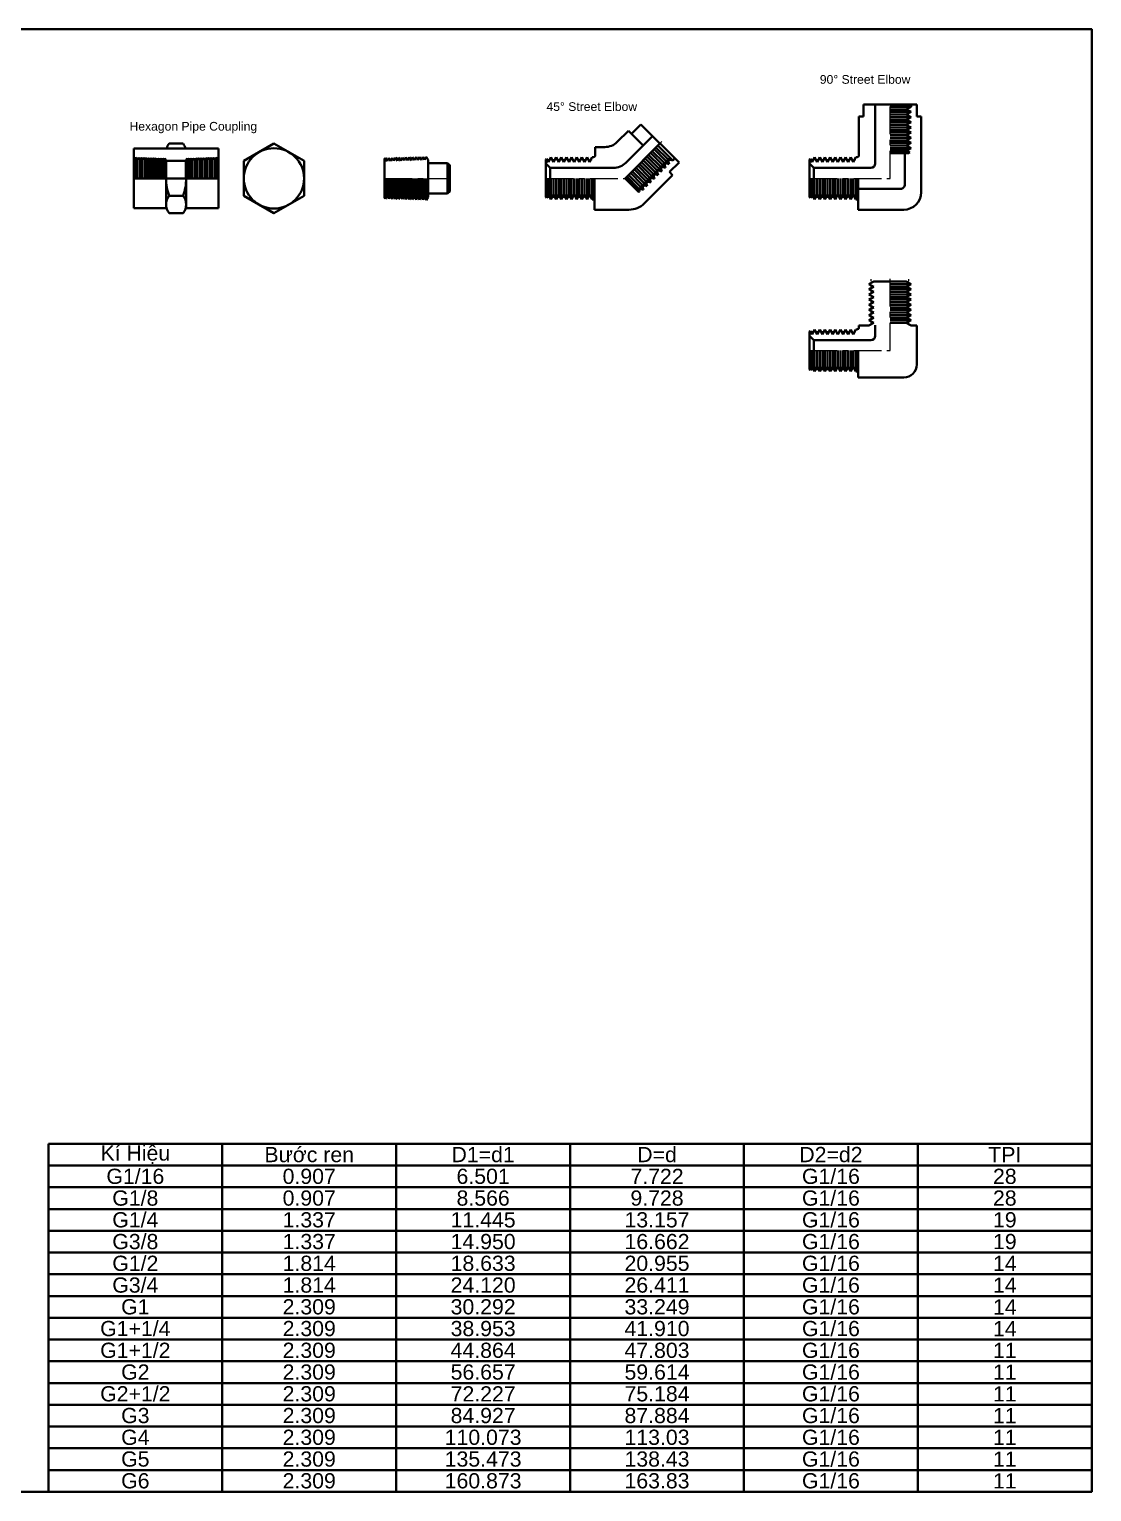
# Model space of a CAD drawing. Header units: millimetres. Extents: x -11382 to 23553, y -372 to 10786.
# Drawn here: x 13414.8 to 13659.2, y 4640.9 to 4977.2 of the extents above; entities that cross this region are included whole.
import ezdxf

# ---------------------------------------------------------------- set-up
doc = ezdxf.new("R2010")
doc.units = ezdxf.units.MM
doc.header["$LTSCALE"] = 0.2
doc.linetypes.add('CENTER', pattern=[50.8, 31.75, -6.35, 6.35, -6.35])
doc.layers.add('đường bao thấy', color=7, linetype='Continuous', lineweight=40)
doc.layers.add('đường nét tâm', color=137, linetype='CENTER', lineweight=15)
doc.styles.get("Standard").update_dxf_attribs({"font": 'arial.ttf', "height": 3.5})

msp = doc.modelspace()

# ---------------------------------------------------------------- linework, layer by layer
at = {"layer": 'đường bao thấy'}
for p, q in [((13618.92, 4959.88), (13606.62, 4959.88)), ((13606.62, 4957.08), (13606.62, 4959.88)), ((13607.77, 4959.88), (13617.77, 4959.88)), ((13609.37, 4948.68), (13609.37, 4959.88)), ((13617.62, 4959.337), (13617.62, 4959.88)), ((13618.92, 4957.08), (13618.92, 4959.88)), ((13605.62, 4948.23), (13605.62, 4957.08)), ((13605.62, 4957.08), (13606.62, 4957.08)), ((13612.77, 4959.337), (13617.62, 4959.337)), ((13612.77, 4958.744), (13616.481, 4958.744)), ((13612.77, 4958.151), (13617.62, 4958.151)), ((13612.77, 4957.557), (13616.481, 4957.557)), ((13612.77, 4957.557), (13616.481, 4957.557)), ((13612.77, 4956.964), (13617.62, 4956.964)), ((13612.77, 4956.371), (13616.481, 4956.371)), ((13616.481, 4958.744), (13617.62, 4959.337)), ((13616.481, 4958.744), (13617.62, 4958.151)), ((13616.481, 4957.557), (13617.62, 4958.151)), ((13616.481, 4957.557), (13617.62, 4956.964)), ((13616.481, 4956.371), (13617.62, 4956.964)), ((13616.481, 4956.371), (13617.62, 4955.778)), ((13619.92, 4957.08), (13618.92, 4957.08)), ((13619.92, 4939.68), (13619.92, 4957.08)), ((13549.99, 4951.252), (13552.567, 4953.829)), ((13552.567, 4953.829), (13555.961, 4950.435)), ((13553.274, 4953.122), (13555.454, 4955.302)), ((13555.454, 4955.302), (13564.223, 4946.534)), ((13612.77, 4955.778), (13617.62, 4955.778)), ((13612.77, 4955.185), (13616.481, 4955.185)), ((13612.77, 4955.185), (13616.481, 4955.185)), ((13612.77, 4954.591), (13617.62, 4954.591)), ((13612.77, 4953.998), (13616.481, 4953.998)), ((13612.77, 4953.405), (13617.62, 4953.405)), ((13616.481, 4955.185), (13617.62, 4955.778)), ((13616.481, 4955.185), (13617.62, 4954.591)), ((13616.481, 4953.998), (13617.62, 4954.591)), ((13616.481, 4953.998), (13617.62, 4953.405)), ((13616.481, 4952.812), (13617.62, 4953.405)), ((13438.792, 4949.73), (13438.792, 4936.03)), ((13438.792, 4949.73), (13458.292, 4949.73)), ((13446.925, 4950.88), (13450.159, 4950.88)), ((13458.292, 4949.73), (13458.292, 4936.03)), ((13547.162, 4950.08), (13544.968, 4950.08)), ((13544.968, 4948.23), (13544.968, 4950.08)), ((13559.838, 4950.918), (13551.801, 4942.88)), ((13558.141, 4952.615), (13551.982, 4946.456)), ((13558.497, 4949.577), (13561.927, 4946.147)), ((13558.917, 4949.996), (13561.541, 4947.373)), ((13559.336, 4950.416), (13562.766, 4946.986)), ((13612.77, 4952.812), (13616.481, 4952.812)), ((13612.77, 4952.812), (13616.481, 4952.812)), ((13612.77, 4952.219), (13617.62, 4952.219)), ((13612.77, 4951.625), (13616.481, 4951.625)), ((13612.77, 4951.032), (13617.62, 4951.032)), ((13612.77, 4950.439), (13616.481, 4950.439)), ((13612.77, 4950.439), (13616.481, 4950.439)), ((13612.77, 4949.846), (13617.62, 4949.846)), ((13616.481, 4952.812), (13617.62, 4952.219)), ((13616.481, 4951.625), (13617.62, 4952.219)), ((13616.481, 4951.625), (13617.62, 4951.032)), ((13616.481, 4950.439), (13617.62, 4951.032)), ((13616.481, 4950.439), (13617.62, 4949.846)), ((13616.481, 4949.253), (13617.62, 4949.846)), ((13438.796, 4947.18), (13439.099, 4947.721)), ((13439.368, 4947.162), (13439.099, 4947.721)), ((13439.099, 4947.721), (13439.099, 4942.88)), ((13439.368, 4947.162), (13439.671, 4947.703)), ((13439.368, 4947.162), (13439.368, 4942.88)), ((13439.94, 4947.145), (13439.671, 4947.703)), ((13439.671, 4947.703), (13439.671, 4942.88)), ((13439.94, 4947.145), (13440.244, 4947.685)), ((13440.513, 4947.127), (13440.244, 4947.685)), ((13440.244, 4947.685), (13440.244, 4942.88)), ((13440.513, 4947.127), (13440.816, 4947.668)), ((13440.513, 4947.127), (13440.513, 4942.88)), ((13441.085, 4947.109), (13440.816, 4947.668)), ((13440.816, 4947.668), (13440.816, 4942.88)), ((13441.085, 4947.109), (13441.388, 4947.65)), ((13441.657, 4947.091), (13441.388, 4947.65)), ((13441.388, 4947.65), (13441.388, 4942.88)), ((13441.657, 4947.091), (13441.961, 4947.632)), ((13441.657, 4947.091), (13441.657, 4942.88)), ((13442.23, 4947.073), (13441.961, 4947.632)), ((13441.961, 4947.632), (13441.961, 4942.88)), ((13442.23, 4947.073), (13442.533, 4947.614)), ((13442.802, 4947.056), (13442.533, 4947.614)), ((13442.533, 4947.614), (13442.533, 4942.88)), ((13442.802, 4947.056), (13443.105, 4947.596)), ((13442.802, 4947.056), (13442.802, 4942.88)), ((13443.374, 4947.038), (13443.105, 4947.596)), ((13443.105, 4947.596), (13443.105, 4942.88)), ((13443.374, 4947.038), (13443.678, 4947.579)), ((13443.947, 4947.02), (13443.678, 4947.579)), ((13443.678, 4947.579), (13443.678, 4942.88)), ((13443.947, 4947.02), (13444.25, 4947.561)), ((13443.947, 4947.02), (13443.947, 4942.88)), ((13444.519, 4947.002), (13444.25, 4947.561)), ((13444.25, 4947.561), (13444.25, 4942.88)), ((13444.519, 4947.002), (13444.822, 4947.543)), ((13445.092, 4946.984), (13444.822, 4947.543)), ((13444.822, 4947.543), (13444.822, 4942.88)), ((13445.092, 4946.984), (13445.395, 4947.525)), ((13445.092, 4946.984), (13445.092, 4942.88)), ((13445.664, 4946.966), (13445.395, 4947.525)), ((13445.395, 4947.525), (13445.395, 4942.88)), ((13445.664, 4946.966), (13445.967, 4947.507)), ((13445.664, 4946.966), (13445.664, 4942.88)), ((13446.269, 4946.88), (13445.967, 4947.507)), ((13445.967, 4947.507), (13445.967, 4942.88)), ((13450.815, 4946.88), (13446.269, 4946.88)), ((13446.269, 4946.88), (13446.269, 4942.88)), ((13450.815, 4946.88), (13451.117, 4947.507)), ((13450.815, 4946.88), (13450.815, 4942.88)), ((13451.42, 4946.966), (13451.117, 4947.507)), ((13451.117, 4947.507), (13451.117, 4942.88)), ((13451.42, 4946.966), (13451.689, 4947.525)), ((13451.42, 4946.966), (13451.42, 4942.88)), ((13451.993, 4946.984), (13451.689, 4947.525)), ((13451.689, 4947.525), (13451.689, 4942.88)), ((13451.993, 4946.984), (13452.262, 4947.543)), ((13451.993, 4946.984), (13451.993, 4942.88)), ((13452.565, 4947.002), (13452.262, 4947.543)), ((13452.262, 4947.543), (13452.262, 4942.88)), ((13452.565, 4947.002), (13452.834, 4947.561)), ((13453.137, 4947.02), (13452.834, 4947.561)), ((13452.834, 4947.561), (13452.834, 4942.88)), ((13453.137, 4947.02), (13453.406, 4947.579)), ((13453.137, 4947.02), (13453.137, 4942.88)), ((13453.71, 4947.038), (13453.406, 4947.579)), ((13453.406, 4947.579), (13453.406, 4942.88)), ((13453.71, 4947.038), (13453.979, 4947.596)), ((13454.282, 4947.056), (13453.979, 4947.596)), ((13453.979, 4947.596), (13453.979, 4942.88)), ((13454.282, 4947.056), (13454.551, 4947.614)), ((13454.282, 4947.056), (13454.282, 4942.88)), ((13454.854, 4947.073), (13454.551, 4947.614)), ((13454.551, 4947.614), (13454.551, 4942.88)), ((13454.854, 4947.073), (13455.123, 4947.632)), ((13455.427, 4947.091), (13455.123, 4947.632)), ((13455.123, 4947.632), (13455.123, 4942.88)), ((13455.427, 4947.091), (13455.696, 4947.65)), ((13455.427, 4947.091), (13455.427, 4942.88)), ((13455.999, 4947.109), (13455.696, 4947.65)), ((13455.696, 4947.65), (13455.696, 4942.88)), ((13455.999, 4947.109), (13456.268, 4947.668)), ((13456.571, 4947.127), (13456.268, 4947.668)), ((13456.268, 4947.668), (13456.268, 4942.88)), ((13456.571, 4947.127), (13456.84, 4947.685)), ((13456.571, 4947.127), (13456.571, 4942.88)), ((13457.144, 4947.145), (13456.84, 4947.685)), ((13456.84, 4947.685), (13456.84, 4942.88)), ((13457.144, 4947.145), (13457.413, 4947.703)), ((13457.716, 4947.162), (13457.413, 4947.703)), ((13457.413, 4947.703), (13457.413, 4942.88)), ((13457.716, 4947.162), (13457.985, 4947.721)), ((13457.716, 4947.162), (13457.716, 4942.88)), ((13458.288, 4947.18), (13457.985, 4947.721)), ((13457.985, 4947.721), (13457.985, 4942.88)), ((13496.498, 4947.224), (13496.668, 4947.575)), ((13496.498, 4938.536), (13496.498, 4947.224)), ((13497.083, 4946.837), (13496.668, 4947.575)), ((13497.452, 4947.599), (13497.083, 4946.837)), ((13497.868, 4946.862), (13497.452, 4947.599)), ((13497.868, 4946.862), (13498.237, 4947.623)), ((13498.653, 4946.886), (13498.237, 4947.623)), ((13498.653, 4946.886), (13499.021, 4947.648)), ((13499.437, 4946.91), (13499.021, 4947.648)), ((13499.437, 4946.91), (13499.806, 4947.672)), ((13500.222, 4946.935), (13499.806, 4947.672)), ((13500.222, 4946.935), (13500.591, 4947.697)), ((13501.006, 4946.959), (13500.591, 4947.697)), ((13501.006, 4946.959), (13501.375, 4947.721)), ((13501.791, 4946.984), (13501.375, 4947.721)), ((13501.791, 4946.984), (13502.16, 4947.746)), ((13502.575, 4947.008), (13502.16, 4947.746)), ((13502.575, 4947.008), (13502.944, 4947.77)), ((13503.36, 4947.033), (13502.944, 4947.77)), ((13503.36, 4947.033), (13503.729, 4947.794)), ((13504.144, 4947.057), (13503.729, 4947.794)), ((13504.144, 4947.057), (13504.513, 4947.819)), ((13504.929, 4947.081), (13504.513, 4947.819)), ((13504.929, 4947.081), (13505.298, 4947.843)), ((13505.714, 4947.106), (13505.298, 4947.843)), ((13505.714, 4947.106), (13506.082, 4947.868)), ((13506.498, 4947.13), (13506.082, 4947.868)), ((13506.498, 4938.63), (13506.498, 4947.13)), ((13510.998, 4946.38), (13506.498, 4946.38)), ((13510.998, 4946.38), (13511.498, 4945.88)), ((13510.998, 4946.38), (13510.998, 4939.38)), ((13533.601, 4947.23), (13533.758, 4947.388)), ((13533.601, 4947.23), (13533.601, 4938.53)), ((13534.601, 4945.28), (13533.601, 4946.28)), ((13534.173, 4946.591), (13533.758, 4947.388)), ((13534.173, 4946.591), (13534.766, 4947.73)), ((13535.36, 4946.591), (13534.766, 4947.73)), ((13535.36, 4946.591), (13535.953, 4947.73)), ((13536.546, 4946.591), (13535.953, 4947.73)), ((13536.546, 4946.591), (13537.139, 4947.73)), ((13537.732, 4946.591), (13537.139, 4947.73)), ((13537.732, 4946.591), (13538.326, 4947.73)), ((13538.919, 4946.591), (13538.326, 4947.73)), ((13538.919, 4946.591), (13539.512, 4947.73)), ((13540.105, 4946.591), (13539.512, 4947.73)), ((13540.105, 4946.591), (13540.698, 4947.73)), ((13541.292, 4946.591), (13540.698, 4947.73)), ((13541.292, 4946.591), (13541.885, 4947.73)), ((13542.478, 4946.591), (13541.885, 4947.73)), ((13542.478, 4946.591), (13543.071, 4947.73)), ((13543.664, 4946.591), (13543.071, 4947.73)), ((13543.664, 4946.591), (13544.258, 4947.73)), ((13544.258, 4947.73), (13544.468, 4947.73)), ((13555.142, 4946.221), (13558.571, 4942.792)), ((13555.561, 4946.641), (13558.185, 4944.017)), ((13555.981, 4947.06), (13559.41, 4943.631)), ((13556.4, 4947.48), (13559.024, 4944.856)), ((13556.4, 4947.48), (13559.024, 4944.856)), ((13556.82, 4947.899), (13560.249, 4944.47)), ((13557.239, 4948.318), (13559.863, 4945.695)), ((13557.659, 4948.738), (13561.088, 4945.308)), ((13558.078, 4949.157), (13560.702, 4946.534)), ((13558.078, 4949.157), (13560.702, 4946.534)), ((13560.702, 4946.534), (13561.927, 4946.147)), ((13560.702, 4946.534), (13561.088, 4945.308)), ((13561.541, 4947.373), (13562.766, 4946.986)), ((13561.541, 4947.373), (13561.927, 4946.147)), ((13562.043, 4944.354), (13564.223, 4946.534)), ((13562.766, 4946.986), (13563.268, 4947.488)), ((13594.253, 4947.23), (13594.411, 4947.388)), ((13594.253, 4947.23), (13594.253, 4938.53)), ((13595.253, 4945.28), (13594.253, 4946.28)), ((13594.826, 4946.591), (13594.411, 4947.388)), ((13594.826, 4946.591), (13595.419, 4947.73)), ((13596.012, 4946.591), (13595.419, 4947.73)), ((13596.012, 4946.591), (13596.605, 4947.73)), ((13597.198, 4946.591), (13596.605, 4947.73)), ((13597.198, 4946.591), (13597.792, 4947.73)), ((13598.385, 4946.591), (13597.792, 4947.73)), ((13598.385, 4946.591), (13598.978, 4947.73)), ((13599.571, 4946.591), (13598.978, 4947.73)), ((13599.571, 4946.591), (13600.165, 4947.73)), ((13600.758, 4946.591), (13600.165, 4947.73)), ((13600.758, 4946.591), (13601.351, 4947.73)), ((13601.944, 4946.591), (13601.351, 4947.73)), ((13601.944, 4946.591), (13602.537, 4947.73)), ((13603.131, 4946.591), (13602.537, 4947.73)), ((13603.131, 4946.591), (13603.724, 4947.73)), ((13604.317, 4946.591), (13603.724, 4947.73)), ((13604.317, 4946.591), (13604.91, 4947.73)), ((13604.91, 4947.73), (13605.12, 4947.73)), ((13609.37, 4948.68), (13609.371, 4946.284)), ((13612.77, 4949.253), (13616.481, 4949.253)), ((13612.77, 4948.838), (13617.278, 4948.838)), ((13612.77, 4948.68), (13617.12, 4948.68)), ((13616.17, 4941.476), (13616.17, 4948.68)), ((13616.481, 4949.253), (13617.278, 4948.838)), ((13617.12, 4948.68), (13617.278, 4948.838)), ((13438.792, 4942.88), (13458.292, 4942.88)), ((13446.242, 4942.88), (13446.242, 4936.03)), ((13450.842, 4942.88), (13450.842, 4936.03)), ((13496.668, 4938.186), (13496.668, 4942.88)), ((13497.083, 4938.923), (13497.083, 4942.88)), ((13497.452, 4938.162), (13497.452, 4942.88)), ((13497.868, 4938.899), (13497.868, 4942.88)), ((13498.237, 4938.137), (13498.237, 4942.88)), ((13498.653, 4938.875), (13498.653, 4942.88)), ((13499.021, 4938.113), (13499.021, 4942.88)), ((13499.437, 4938.85), (13499.437, 4942.88)), ((13499.806, 4938.088), (13499.806, 4942.88)), ((13500.222, 4938.826), (13500.222, 4942.88)), ((13500.591, 4938.064), (13500.591, 4942.88)), ((13501.006, 4938.801), (13501.006, 4942.88)), ((13501.375, 4938.039), (13501.375, 4942.88)), ((13501.791, 4938.777), (13501.791, 4942.88)), ((13502.16, 4938.015), (13502.16, 4942.88)), ((13502.575, 4938.752), (13502.575, 4942.88)), ((13502.944, 4937.991), (13502.944, 4942.88)), ((13503.36, 4938.728), (13503.36, 4942.88)), ((13503.729, 4937.966), (13503.729, 4942.88)), ((13504.144, 4938.704), (13504.144, 4942.88)), ((13504.513, 4937.942), (13504.513, 4942.88)), ((13504.929, 4938.679), (13504.929, 4942.88)), ((13505.298, 4937.917), (13505.298, 4942.88)), ((13505.714, 4938.655), (13505.714, 4942.88)), ((13506.082, 4937.893), (13506.082, 4942.88)), ((13511.498, 4942.88), (13511.498, 4945.88)), ((13511.498, 4942.88), (13511.498, 4939.88)), ((13533.758, 4942.88), (13533.758, 4938.373)), ((13534.173, 4942.88), (13534.173, 4939.17)), ((13534.601, 4945.28), (13549.155, 4945.284)), ((13534.601, 4945.28), (13534.601, 4942.88)), ((13534.766, 4942.88), (13534.766, 4938.03)), ((13535.36, 4942.88), (13535.36, 4939.17)), ((13535.36, 4942.88), (13535.36, 4939.17)), ((13535.953, 4942.88), (13535.953, 4938.03)), ((13536.546, 4942.88), (13536.546, 4939.17)), ((13537.139, 4942.88), (13537.139, 4938.03)), ((13537.732, 4942.88), (13537.732, 4939.17)), ((13537.732, 4942.88), (13537.732, 4939.17)), ((13538.326, 4942.88), (13538.326, 4938.03)), ((13538.919, 4942.88), (13538.919, 4939.17)), ((13539.512, 4942.88), (13539.512, 4938.03)), ((13540.105, 4942.88), (13540.105, 4939.17)), ((13540.105, 4942.88), (13540.105, 4939.17)), ((13540.698, 4942.88), (13540.698, 4938.03)), ((13541.292, 4942.88), (13541.292, 4939.17)), ((13541.885, 4942.88), (13541.885, 4938.03)), ((13542.478, 4942.88), (13542.478, 4939.17)), ((13542.478, 4942.88), (13542.478, 4939.17)), ((13543.071, 4942.88), (13543.071, 4938.03)), ((13543.664, 4942.88), (13543.664, 4939.17)), ((13544.258, 4942.88), (13544.258, 4938.03)), ((13544.801, 4935.68), (13544.801, 4942.88)), ((13551.801, 4942.88), (13554.877, 4939.804)), ((13551.912, 4942.992), (13555.099, 4939.804)), ((13552.206, 4943.285), (13554.829, 4940.661)), ((13552.625, 4943.704), (13556.054, 4940.275)), ((13553.044, 4944.124), (13555.668, 4941.5)), ((13553.044, 4944.124), (13555.668, 4941.5)), ((13553.464, 4944.543), (13556.893, 4941.114)), ((13553.883, 4944.963), (13556.507, 4942.339)), ((13554.303, 4945.382), (13557.732, 4941.953)), ((13554.722, 4945.802), (13557.346, 4943.178)), ((13554.722, 4945.802), (13557.346, 4943.178)), ((13556.248, 4937.145), (13562.75, 4943.647)), ((13557.346, 4943.178), (13557.732, 4941.953)), ((13557.346, 4943.178), (13558.571, 4942.792)), ((13558.185, 4944.017), (13559.41, 4943.631)), ((13558.185, 4944.017), (13558.571, 4942.792)), ((13559.024, 4944.856), (13560.249, 4944.47)), ((13559.024, 4944.856), (13559.41, 4943.631)), ((13559.863, 4945.695), (13560.249, 4944.47)), ((13559.863, 4945.695), (13561.088, 4945.308)), ((13562.043, 4944.354), (13562.75, 4943.647)), ((13594.411, 4942.88), (13594.411, 4938.373)), ((13594.826, 4942.88), (13594.826, 4939.17)), ((13595.253, 4945.28), (13608.371, 4945.284)), ((13595.253, 4945.28), (13595.253, 4942.88)), ((13595.419, 4942.88), (13595.419, 4938.03)), ((13596.012, 4942.88), (13596.012, 4939.17)), ((13596.012, 4942.88), (13596.012, 4939.17)), ((13596.605, 4942.88), (13596.605, 4938.03)), ((13597.198, 4942.88), (13597.198, 4939.17)), ((13597.792, 4942.88), (13597.792, 4938.03)), ((13598.385, 4942.88), (13598.385, 4939.17)), ((13598.385, 4942.88), (13598.385, 4939.17)), ((13598.978, 4942.88), (13598.978, 4938.03)), ((13599.571, 4942.88), (13599.571, 4939.17)), ((13600.165, 4942.88), (13600.165, 4938.03)), ((13600.758, 4942.88), (13600.758, 4939.17)), ((13600.758, 4942.88), (13600.758, 4939.17)), ((13601.351, 4942.88), (13601.351, 4938.03)), ((13601.944, 4942.88), (13601.944, 4939.17)), ((13602.537, 4942.88), (13602.537, 4938.03)), ((13603.131, 4942.88), (13603.131, 4939.17)), ((13603.131, 4942.88), (13603.131, 4939.17)), ((13603.724, 4942.88), (13603.724, 4938.03)), ((13604.317, 4942.88), (13604.317, 4939.17)), ((13604.91, 4942.88), (13604.91, 4938.03)), ((13605.453, 4935.68), (13605.453, 4942.88)), ((13510.998, 4939.38), (13511.498, 4939.88)), ((13554.829, 4940.661), (13556.054, 4940.275)), ((13554.829, 4940.661), (13555.099, 4939.804)), ((13555.099, 4939.804), (13554.877, 4939.804)), ((13555.668, 4941.5), (13556.893, 4941.114)), ((13555.668, 4941.5), (13556.054, 4940.275)), ((13556.507, 4942.339), (13556.893, 4941.114)), ((13556.507, 4942.339), (13557.732, 4941.953)), ((13605.453, 4940.478), (13615.17, 4940.476)), ((13450.159, 4938.88), (13446.925, 4938.88)), ((13496.498, 4938.536), (13496.668, 4938.186)), ((13497.083, 4938.923), (13496.668, 4938.186)), ((13497.452, 4938.162), (13497.083, 4938.923)), ((13497.868, 4938.899), (13497.452, 4938.162)), ((13497.868, 4938.899), (13498.237, 4938.137)), ((13498.653, 4938.875), (13498.237, 4938.137)), ((13498.653, 4938.875), (13499.021, 4938.113)), ((13499.437, 4938.85), (13499.021, 4938.113)), ((13499.437, 4938.85), (13499.806, 4938.088)), ((13500.222, 4938.826), (13499.806, 4938.088)), ((13500.222, 4938.826), (13500.591, 4938.064)), ((13501.006, 4938.801), (13500.591, 4938.064)), ((13501.006, 4938.801), (13501.375, 4938.039)), ((13501.791, 4938.777), (13501.375, 4938.039)), ((13501.791, 4938.777), (13502.16, 4938.015)), ((13502.575, 4938.752), (13502.16, 4938.015)), ((13502.575, 4938.752), (13502.944, 4937.991)), ((13503.36, 4938.728), (13502.944, 4937.991)), ((13503.36, 4938.728), (13503.729, 4937.966)), ((13504.144, 4938.704), (13503.729, 4937.966)), ((13504.144, 4938.704), (13504.513, 4937.942)), ((13504.929, 4938.679), (13504.513, 4937.942)), ((13504.929, 4938.679), (13505.298, 4937.917)), ((13505.714, 4938.655), (13505.298, 4937.917)), ((13505.714, 4938.655), (13506.082, 4937.893)), ((13506.498, 4938.63), (13506.082, 4937.893)), ((13510.998, 4939.38), (13506.498, 4939.38)), ((13533.601, 4938.53), (13533.758, 4938.373)), ((13534.173, 4939.17), (13533.758, 4938.373)), ((13534.173, 4939.17), (13534.766, 4938.03)), ((13535.36, 4939.17), (13534.766, 4938.03)), ((13535.36, 4939.17), (13535.953, 4938.03)), ((13536.546, 4939.17), (13535.953, 4938.03)), ((13536.546, 4939.17), (13537.139, 4938.03)), ((13537.732, 4939.17), (13537.139, 4938.03)), ((13537.732, 4939.17), (13538.326, 4938.03)), ((13538.919, 4939.17), (13538.326, 4938.03)), ((13538.919, 4939.17), (13539.512, 4938.03)), ((13540.105, 4939.17), (13539.512, 4938.03)), ((13540.105, 4939.17), (13540.698, 4938.03)), ((13541.292, 4939.17), (13540.698, 4938.03)), ((13541.292, 4939.17), (13541.885, 4938.03)), ((13542.478, 4939.17), (13541.885, 4938.03)), ((13542.478, 4939.17), (13543.071, 4938.03)), ((13543.664, 4939.17), (13543.071, 4938.03)), ((13543.664, 4939.17), (13544.258, 4938.03)), ((13544.258, 4938.03), (13544.801, 4938.03)), ((13594.253, 4938.53), (13594.411, 4938.373)), ((13594.826, 4939.17), (13594.411, 4938.373)), ((13594.826, 4939.17), (13595.419, 4938.03)), ((13596.012, 4939.17), (13595.419, 4938.03)), ((13596.012, 4939.17), (13596.605, 4938.03)), ((13597.198, 4939.17), (13596.605, 4938.03)), ((13597.198, 4939.17), (13597.792, 4938.03)), ((13598.385, 4939.17), (13597.792, 4938.03)), ((13598.385, 4939.17), (13598.978, 4938.03)), ((13599.571, 4939.17), (13598.978, 4938.03)), ((13599.571, 4939.17), (13600.165, 4938.03)), ((13600.758, 4939.17), (13600.165, 4938.03)), ((13600.758, 4939.17), (13601.351, 4938.03)), ((13601.944, 4939.17), (13601.351, 4938.03)), ((13601.944, 4939.17), (13602.537, 4938.03)), ((13603.131, 4939.17), (13602.537, 4938.03)), ((13603.131, 4939.17), (13603.724, 4938.03)), ((13604.317, 4939.17), (13603.724, 4938.03)), ((13604.317, 4939.17), (13604.91, 4938.03)), ((13604.91, 4938.03), (13605.453, 4938.03)), ((13438.792, 4936.03), (13446.355, 4936.03)), ((13446.925, 4934.88), (13450.159, 4934.88)), ((13450.73, 4936.03), (13458.292, 4936.03)), ((13552.712, 4935.68), (13544.801, 4935.68)), ((13615.92, 4935.68), (13605.453, 4935.68)), ((13609.06, 4919.158), (13607.92, 4918.564)), ((13609.06, 4917.971), (13607.92, 4918.564)), ((13609.06, 4917.971), (13607.92, 4917.378)), ((13609.06, 4916.785), (13607.92, 4917.378)), ((13609.06, 4916.785), (13607.92, 4916.192)), ((13609.06, 4915.598), (13607.92, 4916.192)), ((13609.06, 4919.158), (13616.481, 4919.158)), ((13612.77, 4918.564), (13617.62, 4918.564)), ((13612.77, 4917.971), (13616.481, 4917.971)), ((13612.77, 4917.971), (13616.481, 4917.971)), ((13612.77, 4917.378), (13617.62, 4917.378)), ((13612.77, 4916.785), (13616.481, 4916.785)), ((13612.77, 4916.192), (13617.62, 4916.192)), ((13616.481, 4919.158), (13617.62, 4918.564)), ((13616.481, 4917.971), (13617.62, 4918.564)), ((13616.481, 4917.971), (13617.62, 4917.378)), ((13616.481, 4916.785), (13617.62, 4917.378)), ((13616.481, 4916.785), (13617.62, 4916.192)), ((13616.481, 4915.598), (13617.62, 4916.192)), ((13609.06, 4915.598), (13607.92, 4915.005)), ((13609.06, 4914.412), (13607.92, 4915.005)), ((13609.06, 4914.412), (13607.92, 4913.819)), ((13609.06, 4913.226), (13607.92, 4913.819)), ((13609.06, 4913.226), (13607.92, 4912.632)), ((13609.06, 4912.039), (13607.92, 4912.632)), ((13612.77, 4915.598), (13616.481, 4915.598)), ((13612.77, 4915.598), (13616.481, 4915.598)), ((13612.77, 4915.005), (13617.62, 4915.005)), ((13612.77, 4914.412), (13616.481, 4914.412)), ((13612.77, 4913.819), (13617.62, 4913.819)), ((13612.77, 4913.226), (13616.481, 4913.226)), ((13612.77, 4913.226), (13616.481, 4913.226)), ((13612.77, 4912.632), (13617.62, 4912.632)), ((13616.481, 4915.598), (13617.62, 4915.005)), ((13616.481, 4914.412), (13617.62, 4915.005)), ((13616.481, 4914.412), (13617.62, 4913.819)), ((13616.481, 4913.226), (13617.62, 4913.819)), ((13616.481, 4913.226), (13617.62, 4912.632)), ((13616.481, 4912.039), (13617.62, 4912.632)), ((13609.06, 4912.039), (13607.92, 4911.446)), ((13609.06, 4910.853), (13607.92, 4911.446)), ((13609.06, 4910.853), (13607.92, 4910.26)), ((13609.06, 4909.666), (13607.92, 4910.26)), ((13609.06, 4909.666), (13607.92, 4909.073)), ((13612.77, 4912.039), (13616.481, 4912.039)), ((13612.77, 4911.446), (13617.62, 4911.446)), ((13612.77, 4910.853), (13616.481, 4910.853)), ((13612.77, 4910.853), (13616.481, 4910.853)), ((13612.77, 4910.26), (13617.62, 4910.26)), ((13612.77, 4909.666), (13616.481, 4909.666)), ((13616.481, 4912.039), (13617.62, 4911.446)), ((13616.481, 4910.853), (13617.62, 4911.446)), ((13616.481, 4910.853), (13617.62, 4910.26)), ((13616.481, 4909.666), (13617.62, 4910.26)), ((13616.481, 4909.666), (13617.62, 4909.073)), ((13594.253, 4907.644), (13594.411, 4907.801)), ((13594.253, 4907.644), (13594.253, 4898.944)), ((13595.253, 4905.694), (13594.253, 4906.694)), ((13594.826, 4907.005), (13594.411, 4907.801)), ((13594.826, 4907.005), (13595.419, 4908.144)), ((13596.012, 4907.005), (13595.419, 4908.144)), ((13596.012, 4907.005), (13596.605, 4908.144)), ((13597.198, 4907.005), (13596.605, 4908.144)), ((13597.198, 4907.005), (13597.792, 4908.144)), ((13598.385, 4907.005), (13597.792, 4908.144)), ((13598.385, 4907.005), (13598.978, 4908.144)), ((13599.571, 4907.005), (13598.978, 4908.144)), ((13599.571, 4907.005), (13600.165, 4908.144)), ((13600.758, 4907.005), (13600.165, 4908.144)), ((13600.758, 4907.005), (13601.351, 4908.144)), ((13601.944, 4907.005), (13601.351, 4908.144)), ((13601.944, 4907.005), (13602.537, 4908.144)), ((13603.131, 4907.005), (13602.537, 4908.144)), ((13603.131, 4907.005), (13603.724, 4908.144)), ((13604.317, 4907.005), (13603.724, 4908.144)), ((13604.317, 4907.005), (13604.91, 4908.144)), ((13604.91, 4908.144), (13605.12, 4908.144)), ((13605.62, 4908.644), (13605.62, 4909.073)), ((13607.92, 4909.073), (13605.62, 4909.073)), ((13609.37, 4909.094), (13609.371, 4906.698)), ((13617.62, 4909.073), (13618.92, 4909.073)), ((13618.92, 4900.094), (13618.92, 4909.073)), ((13594.411, 4903.294), (13594.411, 4898.787)), ((13594.826, 4903.294), (13594.826, 4899.584)), ((13595.253, 4905.694), (13608.371, 4905.698)), ((13595.253, 4905.694), (13595.253, 4903.294)), ((13595.419, 4903.294), (13595.419, 4898.444)), ((13596.012, 4903.294), (13596.012, 4899.584)), ((13596.012, 4903.294), (13596.012, 4899.584)), ((13596.605, 4903.294), (13596.605, 4898.444)), ((13597.198, 4903.294), (13597.198, 4899.584)), ((13597.792, 4903.294), (13597.792, 4898.444)), ((13598.385, 4903.294), (13598.385, 4899.584)), ((13598.385, 4903.294), (13598.385, 4899.584)), ((13598.978, 4903.294), (13598.978, 4898.444)), ((13599.571, 4903.294), (13599.571, 4899.584)), ((13600.165, 4903.294), (13600.165, 4898.444)), ((13600.758, 4903.294), (13600.758, 4899.584)), ((13600.758, 4903.294), (13600.758, 4899.584)), ((13601.351, 4903.294), (13601.351, 4898.444)), ((13601.944, 4903.294), (13601.944, 4899.584)), ((13602.537, 4903.294), (13602.537, 4898.444)), ((13603.131, 4903.294), (13603.131, 4899.584)), ((13603.131, 4903.294), (13603.131, 4899.584)), ((13603.724, 4903.294), (13603.724, 4898.444)), ((13604.317, 4903.294), (13604.317, 4899.584)), ((13604.91, 4903.294), (13604.91, 4898.444)), ((13605.453, 4897.094), (13605.453, 4903.294)), ((13594.826, 4899.584), (13594.411, 4898.787)), ((13594.826, 4899.584), (13595.419, 4898.444)), ((13596.012, 4899.584), (13595.419, 4898.444)), ((13596.012, 4899.584), (13596.605, 4898.444)), ((13597.198, 4899.584), (13596.605, 4898.444)), ((13597.198, 4899.584), (13597.792, 4898.444)), ((13598.385, 4899.584), (13597.792, 4898.444)), ((13598.385, 4899.584), (13598.978, 4898.444)), ((13599.571, 4899.584), (13598.978, 4898.444)), ((13599.571, 4899.584), (13600.165, 4898.444)), ((13600.758, 4899.584), (13600.165, 4898.444)), ((13600.758, 4899.584), (13601.351, 4898.444)), ((13601.944, 4899.584), (13601.351, 4898.444)), ((13601.944, 4899.584), (13602.537, 4898.444)), ((13603.131, 4899.584), (13602.537, 4898.444)), ((13603.131, 4899.584), (13603.724, 4898.444)), ((13604.317, 4899.584), (13603.724, 4898.444)), ((13604.317, 4899.584), (13604.91, 4898.444)), ((13594.253, 4898.944), (13594.411, 4898.787)), ((13604.91, 4898.444), (13605.453, 4898.444)), ((13615.92, 4897.094), (13605.453, 4897.094)), ((13419.163, 4720.92), (13659.163, 4720.92)), ((13419.163, 4720.92), (13419.163, 4640.92)), ((13459.163, 4640.92), (13459.163, 4720.92)), ((13499.163, 4640.92), (13499.163, 4720.92)), ((13539.163, 4640.92), (13539.163, 4720.92)), ((13579.163, 4640.92), (13579.163, 4720.92)), ((13619.163, 4640.92), (13619.163, 4720.92)), ((13659.163, 4640.92), (13659.163, 4720.92)), ((13419.163, 4715.92), (13659.163, 4715.92)), ((13419.163, 4710.92), (13659.163, 4710.92)), ((13419.163, 4705.92), (13659.163, 4705.92)), ((13419.163, 4700.92), (13659.163, 4700.92)), ((13419.163, 4695.92), (13659.163, 4695.92)), ((13419.163, 4690.92), (13659.163, 4690.92)), ((13419.163, 4685.92), (13659.163, 4685.92)), ((13419.163, 4680.92), (13659.163, 4680.92)), ((13419.163, 4675.92), (13659.163, 4675.92)), ((13419.163, 4670.92), (13659.163, 4670.92)), ((13419.163, 4665.92), (13659.163, 4665.92)), ((13419.163, 4660.92), (13659.163, 4660.92)), ((13419.163, 4655.92), (13659.163, 4655.92)), ((13419.163, 4650.92), (13659.163, 4650.92)), ((13419.163, 4645.92), (13659.163, 4645.92))]:
    msp.add_line(p, q, dxfattribs=at)
for points in [[(13218.656, 4977.165), (13659.163, 4977.165), (13659.163, 4640.92), (13218.656, 4640.92)], [(13471.05, 4950.88), (13464.122, 4946.88), (13464.122, 4938.88), (13471.05, 4934.88), (13477.979, 4938.88), (13477.979, 4946.88)]]:
    msp.add_lwpolyline(points, close=True, dxfattribs=at)
msp.add_circle((13471.05, 4942.88), 6.928, dxfattribs=at)
for centre, radius, start, end in [((13449.511, 4948.88), 3.269, 142.27596, 164.92756), ((13447.573, 4948.88), 3.269, 15.07244, 37.72404), ((13547.162, 4954.08), 4, 270, 315), ((13544.468, 4948.23), 0.5, 270, 0), ((13549.154, 4949.284), 4, 270.01612, 315), ((13605.12, 4948.23), 0.5, 270, 0), ((13608.371, 4946.284), 1, 270.01612, 0.01612), ((13458.292, 4942.88), 12.05, 180, 199.38719), ((13438.792, 4942.88), 12.05, 340.61281, 0), ((13615.17, 4941.476), 1, 269.98735, 0), ((13615.92, 4939.68), 4, 270, 0), ((13449.511, 4936.88), 3.269, 142.27596, 217.72404), ((13447.573, 4936.88), 3.269, 322.27596, 37.72404), ((13552.712, 4940.68), 5, 270, 315), ((13605.12, 4908.644), 0.5, 270, 0), ((13608.371, 4906.698), 1, 270.01612, 0.01612), ((13615.92, 4900.094), 3, 270, 0)]:
    msp.add_arc(centre, radius, start, end, dxfattribs=at)
at = {"layer": 'đường nét tâm'}
for p, q in [((13612.77, 4942.88), (13612.77, 4959.88)), ((13617.12, 4948.68), (13617.12, 4959.294)), ((13551.801, 4942.88), (13560.286, 4951.366)), ((13446.118, 4947.194), (13438.947, 4947.451)), ((13450.966, 4947.194), (13458.137, 4947.451)), ((13533.601, 4947.23), (13544.215, 4947.23)), ((13554.877, 4939.804), (13562.382, 4947.309)), ((13594.253, 4947.23), (13604.867, 4947.23)), ((13496.498, 4942.88), (13511.498, 4942.88)), ((13533.601, 4942.88), (13551.801, 4942.88)), ((13594.253, 4942.88), (13612.77, 4942.88)), ((13533.601, 4938.53), (13544.215, 4938.53)), ((13594.253, 4938.53), (13604.867, 4938.53)), ((13608.42, 4909.094), (13608.42, 4919.708)), ((13612.77, 4903.294), (13612.77, 4920.294)), ((13617.12, 4909.094), (13617.12, 4919.708)), ((13594.253, 4907.644), (13604.867, 4907.644)), ((13594.253, 4903.294), (13612.77, 4903.294)), ((13594.253, 4898.944), (13604.867, 4898.944))]:
    msp.add_line(p, q, dxfattribs=at)

# ---------------------------------------------------------------- texts
at = {"layer": 'đường bao thấy'}
for s, insert, char_height, width, attachment_point in [('90° Street Elbow', (13596.608, 4966.631), 2, 32.75391, 1), ('45° Street Elbow', (13533.74, 4960.381), 2, 32.75391, 1), ('Hexagon Pipe Coupling', (13437.824, 4955.857), 2, 43.53858, 1), ('{\\fArial|b0|i0|c0|p34;Kí Hiệu}', (13439.163, 4718.42), 3.5, 40, 5), ('{\\fArial|b0|i0|c0|p34;Bước ren}', (13479.163, 4718.42), 3.5, 40, 5), ('{\\fArial|b0|i0|c0|p34;D1=d1}', (13519.163, 4718.42), 3.5, 40, 5), ('{\\fArial|b0|i0|c0|p34;D=d}', (13559.163, 4718.42), 3.5, 40, 5), ('{\\fArial|b0|i0|c0|p34;D2=d2}', (13599.163, 4718.42), 3.5, 40, 5), ('{\\fArial|b0|i0|c0|p34;TPI}', (13639.163, 4718.42), 3.5, 40, 5), ('G1/16', (13439.163, 4713.42), 3.5, 40, 5), ('0.907', (13479.163, 4713.42), 3.5, 40, 5), ('6.501', (13519.163, 4713.42), 3.5, 40, 5), ('7.722', (13559.163, 4713.42), 3.5, 40, 5), ('G1/16', (13599.163, 4713.42), 3.5, 40, 5), ('28', (13639.163, 4713.42), 3.5, 40, 5), ('G1/8', (13439.163, 4708.42), 3.5, 40, 5), ('0.907', (13479.163, 4708.42), 3.5, 40, 5), ('8.566', (13519.163, 4708.42), 3.5, 40, 5), ('9.728', (13559.163, 4708.42), 3.5, 40, 5), ('G1/16', (13599.163, 4708.42), 3.5, 40, 5), ('28', (13639.163, 4708.42), 3.5, 40, 5), ('G1/4', (13439.163, 4703.42), 3.5, 40, 5), ('1.337', (13479.163, 4703.42), 3.5, 40, 5), ('11.445', (13519.163, 4703.42), 3.5, 40, 5), ('13.157', (13559.163, 4703.42), 3.5, 40, 5), ('G1/16', (13599.163, 4703.42), 3.5, 40, 5), ('19', (13639.163, 4703.42), 3.5, 40, 5), ('G3/8', (13439.163, 4698.42), 3.5, 40, 5), ('1.337', (13479.163, 4698.42), 3.5, 40, 5), ('14.950', (13519.163, 4698.42), 3.5, 40, 5), ('16.662', (13559.163, 4698.42), 3.5, 40, 5), ('G1/16', (13599.163, 4698.42), 3.5, 40, 5), ('19', (13639.163, 4698.42), 3.5, 40, 5), ('G1/2', (13439.163, 4693.42), 3.5, 40, 5), ('1.814', (13479.163, 4693.42), 3.5, 40, 5), ('18.633', (13519.163, 4693.42), 3.5, 40, 5), ('20.955', (13559.163, 4693.42), 3.5, 40, 5), ('G1/16', (13599.163, 4693.42), 3.5, 40, 5), ('14', (13639.163, 4693.42), 3.5, 40, 5), ('G3/4', (13439.163, 4688.42), 3.5, 40, 5), ('1.814', (13479.163, 4688.42), 3.5, 40, 5), ('24.120', (13519.163, 4688.42), 3.5, 40, 5), ('26.411', (13559.163, 4688.42), 3.5, 40, 5), ('G1/16', (13599.163, 4688.42), 3.5, 40, 5), ('14', (13639.163, 4688.42), 3.5, 40, 5), ('G1', (13439.163, 4683.42), 3.5, 40, 5), ('2.309', (13479.163, 4683.42), 3.5, 40, 5), ('30.292', (13519.163, 4683.42), 3.5, 40, 5), ('33.249', (13559.163, 4683.42), 3.5, 40, 5), ('G1/16', (13599.163, 4683.42), 3.5, 40, 5), ('14', (13639.163, 4683.42), 3.5, 40, 5), ('G1+1/4', (13439.163, 4678.42), 3.5, 40, 5), ('2.309', (13479.163, 4678.42), 3.5, 40, 5), ('38.953', (13519.163, 4678.42), 3.5, 40, 5), ('41.910', (13559.163, 4678.42), 3.5, 40, 5), ('G1/16', (13599.163, 4678.42), 3.5, 40, 5), ('14', (13639.163, 4678.42), 3.5, 40, 5), ('G1+1/2', (13439.163, 4673.42), 3.5, 40, 5), ('2.309', (13479.163, 4673.42), 3.5, 40, 5), ('44.864', (13519.163, 4673.42), 3.5, 40, 5), ('47.803', (13559.163, 4673.42), 3.5, 40, 5), ('G1/16', (13599.163, 4673.42), 3.5, 40, 5), ('11', (13639.163, 4673.42), 3.5, 40, 5), ('G2', (13439.163, 4668.42), 3.5, 40, 5), ('2.309', (13479.163, 4668.42), 3.5, 40, 5), ('56.657', (13519.163, 4668.42), 3.5, 40, 5), ('59.614', (13559.163, 4668.42), 3.5, 40, 5), ('G1/16', (13599.163, 4668.42), 3.5, 40, 5), ('11', (13639.163, 4668.42), 3.5, 40, 5), ('G2+1/2', (13439.163, 4663.42), 3.5, 40, 5), ('2.309', (13479.163, 4663.42), 3.5, 40, 5), ('72.227', (13519.163, 4663.42), 3.5, 40, 5), ('75.184', (13559.163, 4663.42), 3.5, 40, 5), ('G1/16', (13599.163, 4663.42), 3.5, 40, 5), ('11', (13639.163, 4663.42), 3.5, 40, 5), ('G1/16', (13599.163, 4658.42), 3.5, 40, 5), ('G3', (13439.163, 4658.42), 3.5, 40, 5), ('2.309', (13479.163, 4658.42), 3.5, 40, 5), ('84.927', (13519.163, 4658.42), 3.5, 40, 5), ('87.884', (13559.163, 4658.42), 3.5, 40, 5), ('11', (13639.163, 4658.42), 3.5, 40, 5), ('G4', (13439.163, 4653.42), 3.5, 40, 5), ('2.309', (13479.163, 4653.42), 3.5, 40, 5), ('110.073', (13519.163, 4653.42), 3.5, 40, 5), ('113.03', (13559.163, 4653.42), 3.5, 40, 5), ('G1/16', (13599.163, 4653.42), 3.5, 40, 5), ('11', (13639.163, 4653.42), 3.5, 40, 5), ('G1/16', (13599.163, 4648.42), 3.5, 40, 5), ('G5', (13439.163, 4648.42), 3.5, 40, 5), ('2.309', (13479.163, 4648.42), 3.5, 40, 5), ('135.473', (13519.163, 4648.42), 3.5, 40, 5), ('138.43', (13559.163, 4648.42), 3.5, 40, 5), ('11', (13639.163, 4648.42), 3.5, 40, 5), ('G6', (13439.163, 4643.42), 3.5, 40, 5), ('2.309', (13479.163, 4643.42), 3.5, 40, 5), ('160.873', (13519.163, 4643.42), 3.5, 40, 5), ('163.83', (13559.163, 4643.42), 3.5, 40, 5), ('G1/16', (13599.163, 4643.42), 3.5, 40, 5), ('11', (13639.163, 4643.42), 3.5, 40, 5)]:
    msp.add_mtext(s, dxfattribs=dict(at, insert=insert, char_height=char_height, width=width, attachment_point=attachment_point))

doc.saveas('drawing.dxf')
